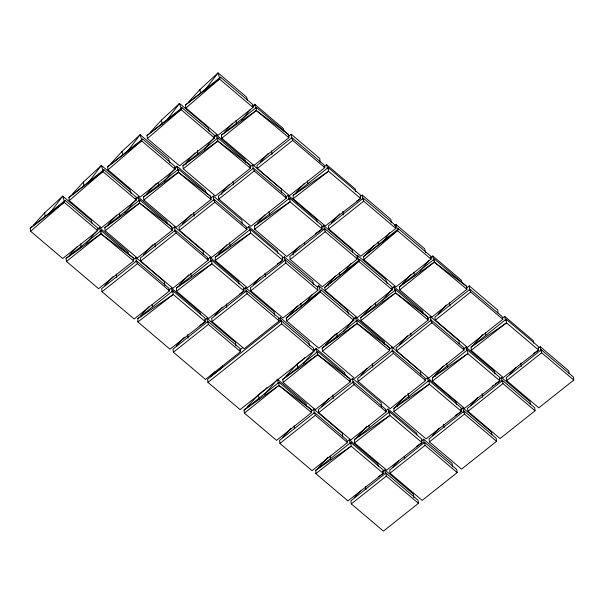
<?xml version="1.0" encoding="UTF-8"?>
<svg xmlns="http://www.w3.org/2000/svg" width="604" height="604" viewBox="0 0 604 604"><rect width="100%" height="100%" fill="white"/><g stroke="black" fill="none" stroke-linecap="round" stroke-linejoin="round"><path stroke-width="0.91" d="M66.493 261.464L100.981 233.763L101.11 230.622L133.22 257.855L133.62 260.913L98.603 288.697L66.493 261.464L66.093 258.406L101.11 230.622M105.172 230.766L139.66 203.065L139.788 199.932L171.906 227.164L172.299 230.215L137.289 257.999L105.172 230.766L104.779 227.716L139.788 199.932M143.911 200.03L178.399 172.321L178.527 169.188L210.645 196.421L211.038 199.479L176.028 227.263L143.911 200.03L143.518 196.972L178.527 169.188M183.299 168.773L217.787 141.064L217.916 137.931L250.033 165.164L250.426 168.222L215.417 196.006L183.299 168.773L182.906 165.715L217.916 137.931M221.796 138.225L256.285 110.517L256.413 107.384L288.523 134.617L288.923 137.674L253.914 165.458L221.796 138.225L221.396 135.168L256.413 107.384M244.424 413.136L278.912 385.435L279.04 382.302L311.151 409.535L311.551 412.585L276.541 440.369L244.424 413.136L244.024 410.086L279.04 382.302M283.163 382.4L317.651 354.691L317.779 351.558L349.89 378.791L350.29 381.849L315.273 409.633L283.163 382.4L282.763 379.342L317.779 351.558M322.551 351.143L357.039 323.434L357.168 320.301L389.278 347.534L389.678 350.592L354.661 378.376L322.551 351.143L322.151 348.085L357.168 320.301M361.041 320.596L395.537 292.887L395.658 289.754L427.775 316.987L428.168 320.044L393.159 347.829L361.041 320.596L360.648 317.538L395.658 289.754M399.78 289.852L434.268 262.151L434.397 259.01L466.514 286.243L466.907 289.301L431.898 317.085L399.78 289.852L399.387 286.794L434.397 259.01M65.209 200.43L64.183 202.272L30.6 231.264L62.71 258.497L97.727 230.713L97.327 227.655L65.209 200.43L30.2 228.214L30.6 231.264M103.896 169.732L102.861 171.574L69.279 200.573L101.397 227.799L136.406 200.015L136.013 196.964L103.896 169.732L68.886 197.516L69.279 200.573M142.635 138.988L141.6 140.838L108.018 169.83L140.136 197.063L175.145 169.279L174.745 166.221L142.635 138.988L107.618 166.772L108.018 169.83M182.023 107.731L180.989 109.581L147.406 138.573L179.524 165.806L214.533 138.022L214.133 134.964L182.023 107.731L147.006 135.515L147.406 138.573M220.513 77.184L219.486 79.033L185.904 108.025L218.014 135.258L253.031 107.474L252.631 104.417L220.513 77.184L185.504 104.968L185.904 108.025M321.268 290.101L320.241 291.951L286.651 320.943L318.769 348.176L353.785 320.392L353.385 317.334L321.268 290.101L286.258 317.885L286.651 320.943M359.765 259.554L358.731 261.404L325.148 290.396L357.266 317.628L392.275 289.844L391.883 286.787L359.765 259.554L324.756 287.338L325.148 290.396M398.504 228.818L397.47 230.66L363.887 259.652L396.005 286.885L431.014 259.101L430.614 256.043L398.504 228.818L363.487 256.602L363.887 259.652M48.818 214.473L62.718 196.119L91.264 220.324L92.246 223.586M88.056 183.042L101.397 165.428L129.943 189.633L131.181 193.695M127.353 151.566L140.136 134.684L168.682 158.89L169.92 162.959M167.3 119.577L179.524 103.427L208.07 127.633L209.309 131.702M204.122 91.234L218.021 72.88L246.568 97.085L247.557 100.34M306.545 301.947L312.102 294.609M317.659 287.262L318.776 285.798L347.323 310.003L348.553 314.072M344.484 272.132L351.151 263.329M382.664 242.129L389.89 232.585M86.213 243.352L95.885 231.906M97.705 229.754L99.517 227.61L128.063 251.815L128.629 254.405M124.9 212.653L135.175 200.49M136.383 199.056L138.195 196.912L166.742 221.117L167.308 223.707M164.243 181.2L173.914 169.747M175.122 168.32L176.934 166.175L205.481 190.381L206.047 192.963M204.235 149.226L216.323 134.918L244.869 159.124L245.624 162.567M241.517 120.113L250.584 109.377M253.008 106.515L254.82 104.371L283.367 128.577L283.933 131.159M264.748 394.314L277.447 379.282L305.994 403.487L306.56 406.077M303.487 363.57L316.186 348.546L344.733 372.751L345.292 375.333M343.48 331.596L355.575 317.289L384.121 341.494L384.68 344.076M381.977 301.049L394.065 286.741L422.611 310.947L423.178 313.529M420.112 271.022L429.18 260.294M430.388 258.859L432.804 255.998L461.35 280.203L461.917 282.793M33.416 225.088L44.688 212.767L62.718 196.119L64.447 201.819M72.103 194.39L83.375 182.068L101.397 165.428L102.876 170.305M110.842 163.646L122.114 151.332L140.136 134.684L141.615 139.569M150.23 132.389L161.502 120.075L179.524 103.427L181.253 109.12M188.72 101.842L199.992 89.528L218.021 72.88L219.75 78.573M69.309 255.281L77.455 246.387M107.995 224.59L116.761 215.009M146.734 193.846L156.126 183.586M194.888 153.008L186.123 162.589L186.319 164.114M224.62 132.042L232.759 123.148M104.839 285.556L112.986 276.662M143.525 254.865L152.918 244.597M182.265 224.122L191.03 214.541M229.165 184.65L221.653 192.865L221.849 194.39M260.143 162.317L268.289 153.424M140.679 315.779L149.452 306.205M179.365 285.088L188.758 274.82M218.104 254.344L226.87 244.763M257.493 223.087L265.005 214.881M295.983 192.54L304.129 183.646M176.202 346.032L184.348 337.138M214.888 315.333L222.4 307.126M253.627 284.597L260.513 277.07M299.901 245.813L293.016 253.34L293.212 254.865M331.505 222.793L339.652 213.892M215.281 371.437L210.894 376.232L222.566 366.968L222.363 365.443M289.475 314.76L297.621 305.866M335.484 276.005L327.972 284.212L328.168 285.745M366.711 253.476L374.223 245.262M247.24 406.96L258.52 394.639L264.341 389.912M285.979 376.216L297.259 363.902L302.355 359.765M325.367 344.959L335.394 334.012M363.865 314.412L371.385 306.198M402.604 283.669L411.369 274.095M282.77 437.236L290.917 428.334M321.509 406.492L329.029 398.278M360.898 375.235L367.164 368.395M399.395 344.688L407.534 335.794M438.134 313.944L446.273 305.05M318.61 467.458L328.01 457.19M357.349 436.715L366.749 426.454M405.511 395.877L396.737 405.458L397.13 406.832M443.374 366.016L435.235 374.91L435.627 376.284M473.974 344.174L482.739 334.593M354.133 497.704L360.399 490.863M392.872 466.968L398.512 460.807M432.26 435.711L439.153 428.183M470.758 405.163L477.643 397.636M509.497 374.42L515.756 367.579M317.387 287.081L318.776 285.798L320.498 291.49M394.623 225.79L396.005 224.507L424.552 248.712L425.79 252.782M96.602 229.973L99.517 227.61L100.453 231.921M135.288 199.275L138.195 196.912L139.139 201.223M174.752 167.942L176.934 166.175L177.878 170.479M214.141 136.685L216.323 134.918L217.078 138.361M252.638 106.138L254.82 104.371L255.756 108.675M265.798 388.734L267.255 387.549M303.804 358.587L305.262 357.402M313.272 350.901L316.186 348.546L317.123 352.849M353.385 319.055L355.575 317.289L356.511 321.592M391.883 288.508L394.065 286.741L395.008 291.045M430.622 257.772L432.804 255.998L433.748 260.309M133.016 259.826L135.953 257.5L164.499 281.706L164.733 285.375M171.695 229.135L174.639 226.802L203.186 251.007L203.412 254.677M210.434 198.391L213.378 196.058L241.925 220.264L242.151 223.933M249.822 167.134L252.766 164.801L281.313 189.007L281.539 192.676M288.319 136.587L291.256 134.254L319.803 158.459L320.037 162.129M136.632 260.898L101.623 288.682L102.023 291.74L134.133 318.972L169.535 290.879L168.75 288.131L136.632 260.898L137.425 263.646L169.535 290.879M175.319 230.207L140.302 257.991L140.702 261.041L172.82 288.274L208.221 260.181L207.436 257.432L175.319 230.207L176.104 232.948L208.221 260.181M214.058 199.463L179.041 227.247L179.441 230.305L211.559 257.538L246.961 229.444L246.168 226.696L214.058 199.463L214.843 202.212L246.961 229.444M253.446 168.206L218.429 195.99L218.829 199.048L250.947 226.281L286.349 198.188L285.556 195.439L253.446 168.206L254.231 170.955L286.349 198.188M291.936 137.659L256.927 165.443L257.327 168.501L289.437 195.734L324.839 167.64L324.054 164.892L291.936 137.659L292.729 140.407L324.839 167.64M102.023 291.74L137.425 263.646M140.702 261.041L176.104 232.948M179.441 230.305L214.843 202.212M218.829 199.048L254.231 170.955M257.327 168.501L292.729 140.407M168.524 290.313L171.408 288.033L199.954 312.238L200.46 314.722M207.21 259.622L210.086 257.334L238.633 281.539L239.146 284.023M245.949 228.878L248.825 226.591L277.372 250.796L277.878 253.287M286.054 197.047L288.214 195.334L316.76 219.539L317.266 222.03M323.827 167.074L326.711 164.786L355.258 188.992L355.764 191.483M137.855 318.602L172.865 290.818L204.982 318.044L205.345 321.713L169.973 349.195L137.863 321.962L137.855 318.602L173.227 294.48L172.865 290.818M176.534 287.904L211.551 260.12L243.661 287.353L244.031 291.015L208.659 318.497L176.542 291.271L176.534 287.904L211.913 263.789L211.551 260.12M215.273 257.161L250.282 229.377L282.4 256.609L282.763 260.279L247.398 287.761L215.281 260.528L215.273 257.161L250.652 233.046L250.282 229.377M254.662 225.904L289.678 198.12L321.789 225.352L322.151 229.022L286.787 256.504L254.669 229.271L254.662 225.904L290.041 201.789L289.678 198.12M293.159 195.356L328.168 167.572L360.286 194.805L360.648 198.474L325.277 225.956L293.166 198.724L293.159 195.356L328.531 171.242L328.168 167.572M204.764 319.992L206.93 318.278L235.477 342.483L235.93 345.979M243.45 289.301L245.609 287.579L274.156 311.792L274.609 315.28M282.189 258.557L284.348 256.843L312.895 281.049L313.348 284.544M321.577 227.3L323.736 225.586L352.283 249.792L352.623 252.412M360.075 196.753L362.234 195.039L390.78 219.244L391.233 222.74M207.995 321.373L172.986 349.157L173.386 352.215L205.496 379.448L240.513 351.664L240.113 348.606L207.995 321.373L208.395 324.431L240.513 351.664M246.681 290.675L211.664 318.459L212.064 321.517L244.182 348.75L279.191 320.966L278.799 317.908L246.681 290.675L247.074 293.733L279.191 320.966M285.42 259.939L250.403 287.723L250.803 290.781L282.921 318.006L317.93 290.222L317.53 287.172L285.42 259.939L285.813 262.989L317.93 290.222M324.809 228.682L289.792 256.466L290.192 259.524L322.309 286.749L357.319 258.965L356.919 255.915L324.809 228.682L325.201 231.74L357.319 258.965M363.298 198.135L328.289 225.919L328.689 228.976L360.799 256.202L395.816 228.418L395.416 225.368L363.298 198.135L363.699 201.185L395.816 228.418M173.386 352.215L208.395 324.431M212.064 321.517L247.074 293.733M250.803 290.781L285.813 262.989M290.192 259.524L325.201 231.74M328.689 228.976L363.699 201.185M239.848 349.882L242.793 347.549M278.882 318.904L280.354 317.734L308.901 341.94L309.354 345.435M281.313 320.792L207.557 379.32L207.957 382.37L240.075 409.603L313.823 351.083L313.423 348.025L281.313 320.792L281.706 323.85L313.823 351.083M207.957 382.37L281.706 323.85M310.947 411.505L313.884 409.172L342.43 433.378L342.664 437.047M349.686 380.762L352.623 378.429L381.169 402.634L381.456 407.224M389.074 349.505L392.011 347.172L420.558 371.377L420.792 375.046M427.564 318.957L430.509 316.624L459.055 340.83L459.229 343.585M466.303 288.214L469.248 285.888L497.794 310.094L497.968 312.842M314.563 412.577L279.554 440.361L279.954 443.411L312.064 470.644L347.466 442.551L346.681 439.803L314.563 412.577L315.356 415.318L347.466 442.551M353.302 381.834L318.293 409.618L318.686 412.675L350.803 439.908L386.205 411.815L385.42 409.067L353.302 381.834L354.087 384.582L386.205 411.815M392.691 350.577L357.681 378.361L358.074 381.418L390.192 408.651L425.594 380.558L424.808 377.81L392.691 350.577L393.476 353.325L425.594 380.558M431.188 320.029L396.179 347.813L396.571 350.871L428.689 378.104L464.091 350.01L463.306 347.262L431.188 320.029L431.973 322.778L464.091 350.01M469.927 289.286L434.91 317.07L435.31 320.128L467.428 347.36L502.83 319.267L502.037 316.519L469.927 289.286L470.712 292.034L502.83 319.267M279.954 443.411L315.356 415.318M318.686 412.675L354.087 384.582M358.074 381.418L393.476 353.325M396.571 350.871L431.973 322.778M435.31 320.128L470.712 292.034M347.179 441.418L349.339 439.704L377.885 463.91L378.391 466.394M385.918 410.675L388.078 408.961L416.624 433.166L416.964 434.827M424.582 379.992L427.466 377.704L456.012 401.909L456.518 404.401M463.796 348.87L465.956 347.157L494.502 371.362L495.016 373.853M502.536 318.134L504.695 316.421L533.241 340.626L533.747 343.11M315.786 470.274L350.796 442.49L382.913 469.723L383.276 473.385L347.904 500.867L315.794 473.642L315.786 470.274L351.158 446.16L350.796 442.49M354.525 439.531L389.535 411.747L421.652 438.98L422.015 442.649L386.643 470.131L354.533 442.898L354.525 439.531L389.897 415.416L389.535 411.747M393.914 408.274L428.923 380.49L461.041 407.723L461.403 411.392L426.031 438.874L393.921 411.641L393.914 408.274L429.285 384.159L428.923 380.49M432.404 377.726L467.421 349.942L499.531 377.175L499.901 380.845L464.529 408.327L432.411 381.094L432.404 377.726L467.783 353.612L467.421 349.942M471.143 346.99L506.16 319.206L538.27 346.432L538.632 350.101L503.268 377.583L471.15 350.35L471.143 346.99L506.522 322.868L506.16 319.206M382.694 471.671L384.861 469.95L413.408 494.163L413.861 497.651M421.433 440.928L423.6 439.214L452.147 463.419L452.6 466.915M460.822 409.671L462.989 407.957L491.535 432.162L491.875 434.782M499.319 379.123L501.479 377.409L530.025 401.615L530.365 404.235M538.058 348.38L540.218 346.666L568.764 370.871L569.104 373.491M385.926 473.045L350.916 500.829L351.317 503.887L383.427 531.12L418.444 503.336L418.044 500.278L385.926 473.045L386.326 476.103L418.444 503.336M424.665 442.309L389.656 470.093L390.048 473.151L422.166 500.376L457.175 472.592L456.783 469.542L424.665 442.309L425.065 445.367L457.175 472.592M464.053 411.052L429.044 438.836L429.436 441.894L461.554 469.119L496.564 441.335L496.171 438.285L464.053 411.052L464.453 414.11L496.564 441.335M502.551 380.505L467.534 408.289L467.934 411.347L500.052 438.572L535.061 410.788L534.668 407.738L502.551 380.505L502.943 383.563L535.061 410.788M541.29 349.761L506.273 377.545L506.673 380.603L538.791 407.836L573.8 380.052L573.4 376.994L541.29 349.761L541.682 352.819L573.8 380.052M351.317 503.887L386.326 476.103M390.048 473.151L425.065 445.367M429.436 441.894L464.453 414.11M467.934 411.347L502.943 383.563M506.673 380.603L541.682 352.819M293.166 198.724L328.531 171.242L360.648 198.474L356.805 201.094M254.669 229.271L290.041 201.789L322.151 229.022L315.235 233.74M215.281 260.528L250.652 233.046L282.763 260.279L277.379 263.948M176.542 291.271L211.913 263.789L244.031 291.015L239.411 294.163M137.863 321.962L173.227 294.48L205.345 321.713L199.962 325.382M471.15 350.35L506.522 322.868L538.632 350.101L533.249 353.77M432.411 381.094L467.783 353.612L499.901 380.845L495.28 383.985M393.921 411.641L429.285 384.159L461.403 411.392L455.25 415.582M354.533 442.898L389.897 415.416L422.015 442.649L416.632 446.318M315.794 473.642L351.158 446.16L383.276 473.385L378.663 476.533M185.504 104.968L219.486 79.033L253.031 107.474M147.006 135.515L180.989 109.581L214.533 138.022M107.618 166.772L141.6 140.838L175.145 169.279M68.886 197.516L102.861 171.574L136.406 200.015M30.2 228.214L64.183 202.272L97.727 230.713M363.487 256.602L397.47 230.66L431.014 259.101M324.756 287.338L358.731 261.404L392.275 289.844M286.258 317.885L320.241 291.951L353.785 320.392M221.396 135.168L256.285 110.517L288.523 134.617M182.906 165.715L217.787 141.064L250.033 165.164M143.518 196.972L178.399 172.321L210.645 196.421M104.779 227.716L139.66 203.065L171.906 227.164M66.093 258.406L100.981 233.763L133.22 257.855M399.387 286.794L434.268 262.151L466.514 286.243M360.648 317.538L395.537 292.887L427.775 316.987M322.151 348.085L357.039 323.434L389.278 347.534M282.763 379.342L317.651 354.691L349.89 378.791M244.024 410.086L278.912 385.435L311.151 409.535M492.207 386.084L493.747 385.035M256.285 110.517L288.923 137.674M434.268 262.151L466.907 289.301M217.787 141.064L250.426 168.222M395.537 292.887L428.168 320.044M178.399 172.321L211.038 199.479M357.039 323.434L389.678 350.592M139.66 203.065L172.299 230.215M317.651 354.691L350.29 381.849M100.981 233.763L133.62 260.913M278.912 385.435L311.551 412.585M396.005 224.507L397.734 230.207M387.051 283.525L385.813 279.456L357.266 255.25L358.995 260.943M277.447 379.282L278.384 383.593M504.695 316.421L505.54 320.565M485.412 332.683L485.918 335.167M465.956 347.157L466.635 350.471M446.673 363.419L447.353 366.741M427.466 377.704L428.138 381.018M408.01 393.144L408.855 397.289M388.078 408.961L388.923 413.106M326.711 164.786L327.557 168.931M368.795 425.224L369.301 427.715M307.428 181.049L307.934 183.541M349.339 439.704L350.184 443.849M288.214 195.334L289.059 199.479M330.056 455.967L330.728 459.282M268.931 211.604L269.611 214.918M248.825 226.591L249.671 230.736M229.543 242.853L230.222 246.175M210.086 257.334L210.932 261.479M190.804 273.597L191.317 276.088M171.408 288.033L172.253 292.177M152.125 304.295L152.631 306.779M540.218 346.666L540.784 351.03M520.882 362.974L521.335 366.469M501.479 377.409L502.045 381.773M482.143 393.717L482.596 397.213M449.519 302.506L449.972 305.994M462.989 407.957L463.555 412.321M443.646 424.265L444.099 427.76M413.989 272.23L414.442 275.718M410.78 333.242L411.12 335.862M423.6 439.214L424.167 443.578M378.096 242.03L378.436 244.65M404.37 456.397L404.71 459.017M362.234 195.039L362.8 199.403M375.25 302.966L375.59 305.586M372.283 363.789L372.736 367.285M384.861 469.95L385.314 473.445M342.891 211.347L343.351 214.843M339.357 272.766L339.697 275.386M365.518 486.265L365.971 489.753M323.736 225.586L324.303 229.95M336.76 333.514L337.213 337.009M332.895 395.046L333.348 398.542M304.514 242.77L304.741 244.514M300.86 303.314L301.313 306.809M271.528 150.872L271.989 154.367M284.348 256.843L284.801 260.332M297.259 363.902L297.825 368.266M280.354 317.734L280.807 321.23M294.156 425.79L294.495 428.41M265.013 273.151L265.466 276.647M236.005 120.596L236.458 124.092M233.038 181.419L233.491 184.915M245.609 287.579L246.175 291.951M258.52 394.639L259.086 399.002M199.992 89.528L200.453 93.016M226.273 303.895L226.727 307.383M197.395 150.275L197.961 154.639M193.65 212.676L194.103 216.172M206.93 318.278L207.497 322.642M161.502 120.075L162.068 124.439M187.587 334.586L188.04 338.081M158.12 182.4L158.573 185.896M154.911 243.42L155.364 246.908M122.114 151.332L122.68 155.696M119.381 213.144L119.834 216.632M116.225 274.118L116.678 277.606M83.375 182.068L83.941 186.44M80.702 243.842L81.155 247.33M44.688 212.767L45.149 216.262M469.248 285.888L469.534 290.471M430.509 316.624L430.795 321.215M392.011 347.172L392.298 351.762M352.623 378.429L352.91 383.019M313.884 409.172L314.178 413.755M291.256 134.254L291.551 138.845M252.766 164.801L252.993 168.471M213.378 196.058L213.665 200.649M174.639 226.802L174.926 231.385M135.953 257.5L136.247 262.083"/></g></svg>
